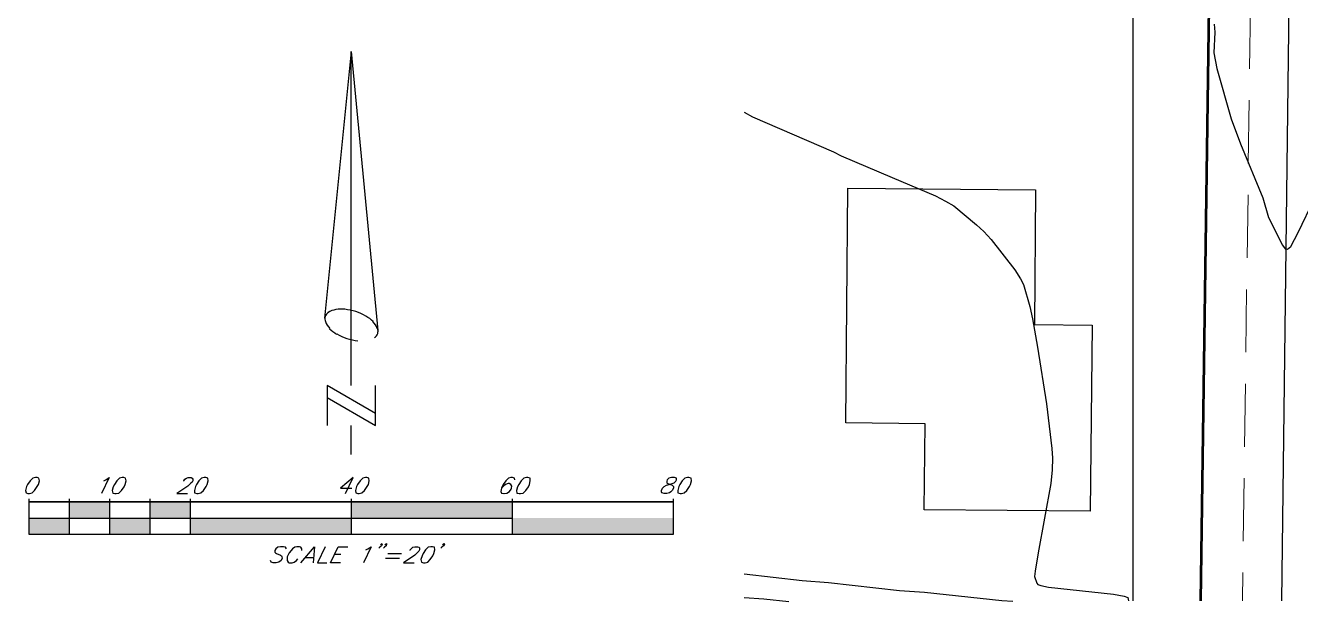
# Model space of a CAD drawing. Header units: feet. Extents: x 7 to 2308, y -319 to 1396.
# Drawn here: x 12.6 to 265.8, y 676.7 to 791 of the extents above; entities that cross this region are included whole.
import ezdxf

# ---------------------------------------------------------------- set-up
doc = ezdxf.new("R2010")
doc.units = ezdxf.units.FT
doc.header["$MEASUREMENT"] = 0
for name, color, linetype in [('PDF_NORTH', 7, 'Continuous'), ('PDF_X1003BASE$PA_NEAT_LINE', 7, 'Continuous'), ('PDF_X1003BASE$PA_ROW', 7, 'Continuous'), ('PDF_X1003BASE$TR_CURB', 7, 'Continuous'), ('PDF_X1003BASE$TR_SIDEWALK', 7, 'Continuous')]:
    doc.layers.add(name, color=color, linetype=linetype)
doc.layers.add('PDF_X1003BASE$BL_BUILDING', color=7, linetype='Continuous', true_color=0x979797)
doc.layers.add('PDF_X1003BASE$CR_CONT_DEF', color=7, linetype='Continuous', true_color=0x979797)

msp = doc.modelspace()

# ---------------------------------------------------------------- linework, layer by layer
at = {"layer": 'PDF_NORTH', "lineweight": 30}
for points in [[(77.3, 785.82), (72.02, 732.88)], [(77.3, 719.55), (77.3, 785.82), (82.58, 730.43)], [(82.1, 713.96), (72.5, 719.55), (72.5, 711.56)], [(72.5, 717.16), (82.1, 711.56), (82.1, 719.55)], [(77.3, 705.85), (77.3, 711.56)], [(28.2, 700.63), (28.58, 700.79), (29.22, 701.27), (27.72, 698.07)], [(43.98, 700.52), (44.04, 700.63), (44.3, 700.95), (44.57, 701.11), (44.94, 701.27), (45.53, 701.27), (45.74, 701.11), (45.85, 700.95), (45.85, 700.63), (45.74, 700.36), (45.42, 700.04), (44.89, 699.56), (42.65, 698.07), (44.78, 698.07)], [(76.18, 698.07), (77.68, 701.27), (75.17, 699.14), (77.46, 699.14)], [(109.77, 700.79), (109.71, 701.11), (109.34, 701.27), (109.02, 701.27), (108.54, 701.11), (108.01, 700.63), (107.48, 699.88), (107.16, 699.14), (107, 698.5), (107.16, 698.18), (107.58, 698.07), (107.69, 698.07), (108.22, 698.18), (108.7, 698.5), (109.08, 698.98), (109.13, 699.14), (109.18, 699.56), (109.02, 699.88), (108.65, 700.04), (108.49, 700.04), (107.96, 699.88), (107.53, 699.56), (107.16, 699.14)], [(13.33, 697.06), (13.33, 690.02), (141.27, 690.02), (141.27, 697.06)], [(21.33, 697.06), (21.33, 690.02)], [(29.32, 697.06), (29.32, 690.02)], [(37.32, 697.06), (37.32, 690.02)], [(45.32, 697.06), (45.32, 690.02)], [(77.3, 697.06), (77.3, 690.02)], [(109.29, 697.06), (109.29, 690.02)], [(13.33, 693.22), (109.29, 693.22)], [(64.45, 687.09), (64.29, 687.41), (63.87, 687.51), (63.28, 687.51), (62.75, 687.41), (62.32, 687.09), (62.16, 686.77), (62.16, 686.45), (62.27, 686.34), (62.48, 686.18), (63.28, 685.86), (63.49, 685.7), (63.55, 685.54), (63.6, 685.28), (63.39, 684.8), (62.91, 684.48), (62.38, 684.32), (61.79, 684.32), (61.42, 684.48), (61.26, 684.8)], [(67.49, 686.77), (67.49, 687.09), (67.33, 687.41), (67.07, 687.51), (66.48, 687.51), (66.11, 687.41), (65.68, 687.09), (65.36, 686.77), (64.99, 686.34), (64.61, 685.54), (64.56, 685.12), (64.61, 684.8), (64.77, 684.48), (64.99, 684.32), (65.57, 684.32), (65.95, 684.48), (66.43, 684.8), (66.69, 685.12)], [(67.28, 684.32), (70, 687.51), (69.73, 684.32)], [(72.13, 687.51), (70.64, 684.32), (72.45, 684.32)], [(75.17, 684.32), (73.2, 684.32), (74.69, 687.51), (76.66, 687.51)], [(80.18, 686.93), (80.61, 687.09), (81.25, 687.51), (79.75, 684.32)], [(83.43, 687.99), (83.22, 687.83), (83.17, 687.99), (83.38, 688.15), (83.43, 687.99), (83.33, 687.67), (83.01, 687.41), (82.79, 687.25)], [(84.34, 687.99), (84.13, 687.83), (84.07, 687.99), (84.29, 688.15), (84.34, 687.99), (84.23, 687.67), (83.91, 687.41), (83.7, 687.25)], [(84.55, 686.18), (87.32, 686.18)], [(88.98, 686.77), (89.03, 686.93), (89.35, 687.25), (89.56, 687.41), (89.94, 687.51), (90.52, 687.51), (90.79, 687.41), (90.84, 687.25), (90.84, 686.93), (90.74, 686.61), (90.42, 686.34), (89.94, 685.86), (87.7, 684.32), (89.83, 684.32)], [(95.8, 687.99), (95.53, 687.83), (95.48, 687.99), (95.69, 688.15), (95.8, 687.99), (95.64, 687.67), (95.32, 687.41), (95.11, 687.25)], [(68.24, 685.38), (69.73, 685.38)], [(74, 686.02), (75.22, 686.02)], [(84.13, 685.28), (86.9, 685.28)]]:
    msp.add_lwpolyline(points, dxfattribs=at)
for points in [[(81.64, 732.2, 0.06623), (80.23, 733.28, 0.052352), (78.2, 734.18, 0.052358), (76.03, 734.64)], [(72.77, 734.02, 0.171526), (72.15, 733.22, 0.171524), (72.18, 732.2, 0.104752), (73.06, 730.83)], [(74.43, 729.77, 0.052352), (76.46, 728.87, 0.052358), (78.63, 728.41)], [(81.94, 729.02, 0.171526), (82.56, 729.83, 0.171524), (82.53, 730.84)]]:
    msp.add_lwpolyline(points, format="xyb", dxfattribs=at)
for points in [[(14.61, 701.27), (14.08, 701.11), (13.54, 700.63), (13.06, 699.88), (12.85, 699.46), (12.64, 698.66), (12.74, 698.23), (13.12, 698.07), (13.44, 698.07), (13.97, 698.23), (14.45, 698.66), (14.98, 699.46), (15.2, 699.88), (15.41, 700.63), (15.3, 701.11), (14.93, 701.27)], [(31.83, 701.27), (31.29, 701.11), (30.76, 700.63), (30.28, 699.88), (30.07, 699.4), (29.86, 698.66), (29.96, 698.18), (30.34, 698.07), (30.66, 698.07), (31.19, 698.18), (31.67, 698.66), (32.2, 699.4), (32.41, 699.88), (32.63, 700.63), (32.52, 701.11), (32.15, 701.27)], [(48.14, 701.27), (47.61, 701.11), (47.07, 700.63), (46.6, 699.88), (46.38, 699.46), (46.17, 698.66), (46.22, 698.23), (46.65, 698.07), (46.91, 698.07), (47.45, 698.23), (47.98, 698.66), (48.51, 699.46), (48.73, 699.88), (48.89, 700.63), (48.83, 701.11), (48.41, 701.27)], [(80.13, 701.27), (79.59, 701.11), (79.06, 700.63), (78.58, 699.88), (78.37, 699.46), (78.15, 698.66), (78.21, 698.23), (78.63, 698.07), (78.9, 698.07), (79.43, 698.23), (79.97, 698.66), (80.5, 699.46), (80.71, 699.88), (80.87, 700.63), (80.82, 701.11), (80.39, 701.27)], [(112.11, 701.27), (111.58, 701.11), (111.05, 700.63), (110.57, 699.88), (110.35, 699.4), (110.14, 698.66), (110.19, 698.18), (110.62, 698.07), (110.89, 698.07), (111.42, 698.18), (111.95, 698.66), (112.49, 699.4), (112.7, 699.88), (112.86, 700.63), (112.81, 701.11), (112.38, 701.27)], [(140.9, 701.27), (140.37, 701.11), (140.05, 700.79), (139.94, 700.52), (139.94, 700.2), (140.16, 700.04), (140.69, 699.88), (141.06, 699.72), (141.27, 699.46), (141.27, 699.14), (141.06, 698.66), (140.74, 698.39), (140.53, 698.23), (140, 698.07), (139.41, 698.07), (138.98, 698.23), (138.93, 698.39), (138.93, 698.66), (139.14, 699.14), (139.41, 699.46), (139.89, 699.72), (140.42, 699.88), (141.06, 700.04), (141.43, 700.2), (141.75, 700.52), (141.86, 700.79), (141.86, 701.11), (141.49, 701.27)], [(144.1, 701.27), (143.57, 701.11), (143.03, 700.63), (142.55, 699.88), (142.34, 699.46), (142.13, 698.66), (142.18, 698.23), (142.61, 698.07), (142.87, 698.07), (143.41, 698.23), (143.94, 698.66), (144.47, 699.46), (144.69, 699.88), (144.85, 700.63), (144.79, 701.11), (144.37, 701.27)], [(141.27, 696.42), (13.33, 696.42)], [(93.14, 687.51), (92.6, 687.41), (92.07, 686.93), (91.59, 686.18), (91.38, 685.7), (91.16, 684.96), (91.27, 684.48), (91.64, 684.32), (91.96, 684.32), (92.5, 684.48), (92.98, 684.96), (93.51, 685.7), (93.72, 686.18), (93.93, 686.93), (93.83, 687.41), (93.46, 687.51)]]:
    msp.add_lwpolyline(points, close=True, dxfattribs=at)
at = {"layer": 'PDF_NORTH', "lineweight": 0}
for points in [[(29.32, 693.22), (21.33, 693.22), (29.32, 693.22)], [(21.33, 690.02), (13.33, 690.02), (21.33, 690.02)], [(37.32, 690.02), (29.32, 690.02), (37.32, 690.02)]]:
    msp.add_lwpolyline(points, dxfattribs=at)
at = {"layer": 'PDF_NORTH', "lineweight": 30}
for centre, radius, start, end in [((74.88, 730.72), 3.92, 99.2391, 123.1638), ((75.36, 728), 6.69, 84.0855, 99.2385), ((78.82, 729.44), 3.92, 21.029, 44.9491), ((77.75, 735.52), 6.69, 224.9501, 240.1067)]:
    msp.add_arc(centre, radius, start, end, dxfattribs=at)
at = {"layer": 'PDF_NORTH', "transparency": 33554559}
for points in [[(21.33, 693.22), (29.32, 693.22), (29.32, 696.42)], [(29.32, 696.42), (21.33, 696.42), (21.33, 693.22)], [(45.32, 696.42), (37.32, 696.42), (37.32, 693.22)], [(45.32, 693.22), (37.32, 693.22), (45.32, 696.42)], [(109.29, 693.22), (77.3, 693.22), (109.29, 696.42)], [(77.3, 693.22), (109.29, 696.42), (77.3, 696.42)], [(13.33, 690.02), (21.33, 690.02), (21.33, 693.22)], [(21.33, 693.22), (13.33, 693.22), (13.33, 690.02)], [(29.32, 690.02), (37.32, 690.02), (37.32, 693.22)], [(37.32, 693.22), (29.32, 693.22), (29.32, 690.02)], [(45.32, 693.22), (45.32, 693.22), (37.32, 693.22)], [(77.3, 690.02), (45.32, 690.02), (77.3, 693.22)], [(45.32, 690.02), (77.3, 693.22), (45.32, 693.22)], [(109.29, 693.22), (141.27, 693.22), (109.29, 690.02)], [(141.27, 693.22), (109.29, 690.02), (141.27, 690.02)]]:
    msp.add_solid(points, dxfattribs=at)
at = {"layer": 'PDF_X1003BASE$BL_BUILDING', "lineweight": 25}
msp.add_lwpolyline([(191.07, 694.87), (191.23, 711.93), (175.5, 712.09), (175.93, 758.68), (213.19, 758.36), (212.98, 731.6), (224.39, 731.5), (224.01, 694.55)], close=True, dxfattribs=at)
at = {"layer": 'PDF_X1003BASE$CR_CONT_DEF', "lineweight": 25}
for points in [[(248.64, 791.26), (248.8, 789.66), (248.59, 785.55), (249.18, 782.46), (252, 772.44), (253.87, 767.48), (258.29, 756.77), (259.46, 752.87), (262.18, 747.38), (262.77, 746.64), (263.2, 746.58), (263.89, 747.12), (265.33, 749.89), (268.58, 756.66)], [(155.3, 773.76), (156.95, 772.87), (173.05, 765.93), (174.59, 765.13), (184.72, 760.82), (193.31, 757.14), (195.33, 756.13), (196.98, 755.17), (201.46, 751.43), (202.9, 750.1), (204.39, 748.5), (209.09, 742.48), (210.21, 740.72), (210.79, 739.55), (212.07, 735.17), (212.6, 732.72), (213.56, 727.12), (215.32, 715.88), (216.44, 707.03), (216.55, 705.11), (216.5, 702.81), (216.18, 700.1), (213.67, 686.34), (213.08, 682.66), (212.98, 681.6), (213.4, 680.26), (213.62, 680.05), (214.2, 679.84), (215.75, 679.52), (228.65, 678.08), (230.78, 677.71), (231.48, 677.44), (231.62, 676.76)], [(155.3, 682.15), (166.86, 680.8), (172.09, 680.42), (186.16, 678.83), (191.12, 678.51), (206.47, 676.85), (208.67, 676.73)], [(155.3, 677.46), (159.24, 677.17), (164.17, 676.65)]]:
    msp.add_lwpolyline(points, dxfattribs=at)
at = {"layer": 'PDF_X1003BASE$PA_NEAT_LINE', "lineweight": 25}
msp.add_lwpolyline([(232.49, 1220.81), (232.49, 1097.69), (232.49, 1022.15), (232.49, 970.65), (232.49, 907.79), (232.49, 794.88), (232.49, 676.77)], dxfattribs=at)
at = {"layer": 'PDF_X1003BASE$PA_ROW', "lineweight": 53}
msp.add_lwpolyline([(37.61, 794.3), (38.12, 829.8), (39.18, 905.34, -0.076562), (47.82, 956.57), (49.79, 962.76), (51.61, 964.2), (53.58, 965.53), (55.6, 966.65), (144.58, 937.06), (232.49, 907.79), (235.21, 906.89, -0.326737), (248.86, 887.64), (247.58, 794.67), (245.93, 676.79)], format="xyb", dxfattribs=at)
at = {"layer": 'PDF_X1003BASE$TR_CURB', "lineweight": 25}
msp.add_lwpolyline([(264.58, 887.06), (262.03, 676.81)], dxfattribs=at)
at = {"layer": 'PDF_X1003BASE$TR_SIDEWALK', "lineweight": 18}
for points in [[(255.68, 782.35), (255.84, 794.83)], [(255.41, 763.59), (255.57, 776.12)], [(255.2, 744.88), (255.36, 757.35)], [(254.93, 726.11), (255.09, 738.59)], [(254.67, 707.35), (254.83, 719.87)], [(254.4, 688.63), (254.61, 701.11)], [(254.24, 676.8), (254.35, 682.4)]]:
    msp.add_lwpolyline(points, dxfattribs=at)

doc.saveas('drawing.dxf')
